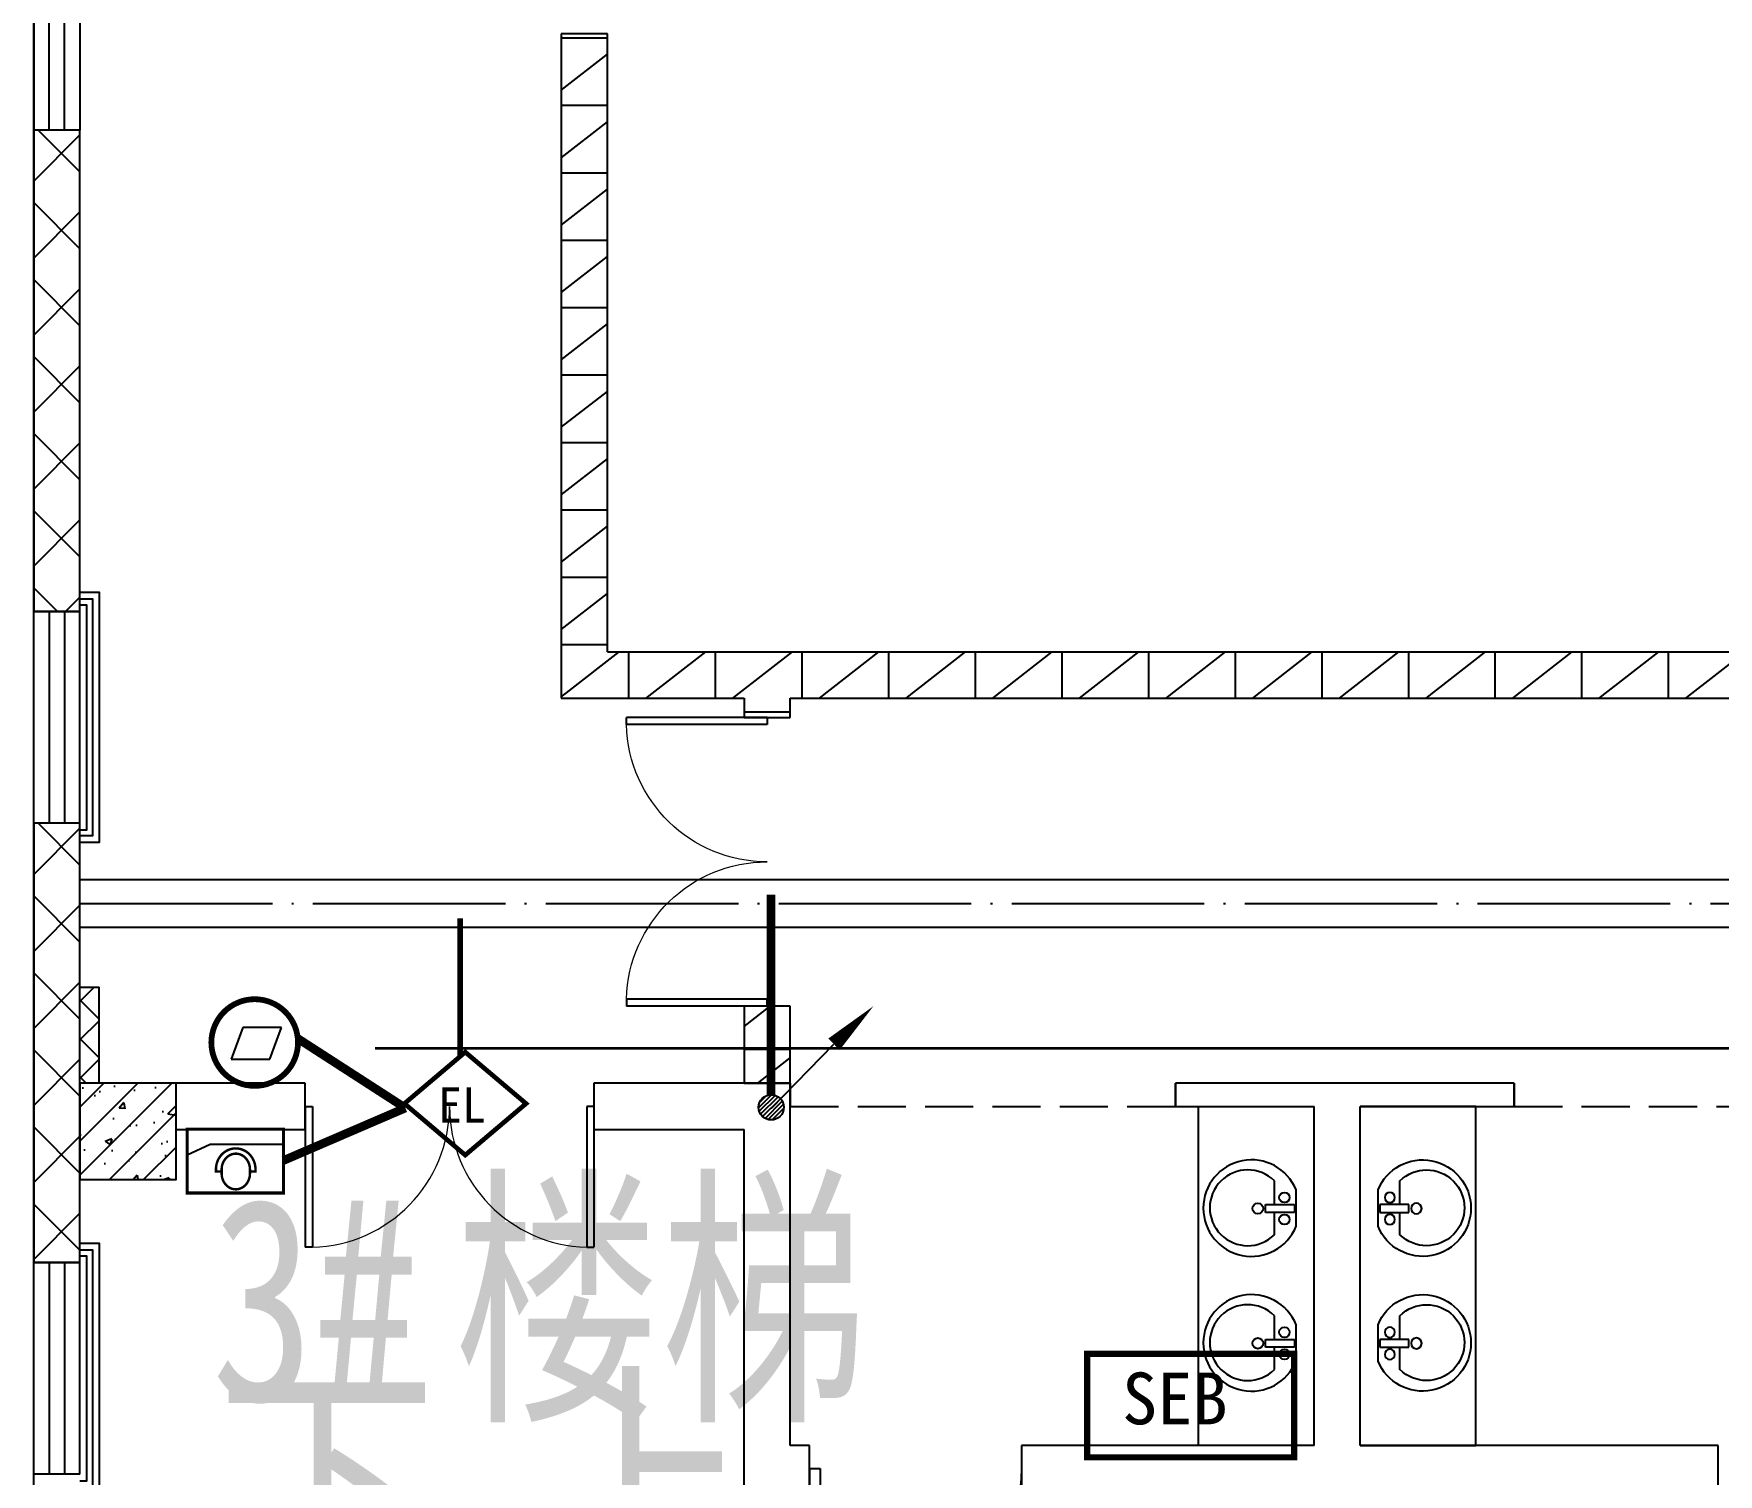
# Model space of a CAD drawing. Header units: millimetres. Extents: x -633009578 to 5705885, y -633235091 to 2571734.
# Drawn here: x 4060729 to 4069479, y 1863320 to 1870800 of the extents above; entities that cross this region are included whole.
import ezdxf
from ezdxf.enums import TextEntityAlignment as Align

# ---------------------------------------------------------------- set-up
doc = ezdxf.new("R2010")
doc.units = ezdxf.units.MM
doc.header["$LTSCALE"] = 1000
doc.header["$MEASUREMENT"] = 0
doc.linetypes.add('DASH', pattern=[0.35, 0.25, -0.1])
doc.linetypes.add('DOTE', pattern=[2.4200000000000004, 2, -0.2, 0.02, -0.2])
doc.layers.get('0').update_dxf_attribs({"color": 9})
for name, color, linetype in [('000000000000电气', 7, 'Continuous'), ('A-COLUM(柱)', 255, 'Continuous'), ('A-DOOR(门）', 4, 'Continuous'), ('A-F-AREA(计算)', 5, 'Continuous'), ('A-FLOR(看线)', 8, 'Continuous'), ('A-HATH(填充)', 8, 'Continuous'), ('A-LM-RAIL(栏杆)', 167, 'Continuous'), ('A-LVTY(厨卫)', 8, 'Continuous'), ('A-TEXT(房间)', 243, 'Continuous'), ('A-WALL(墙)', 255, 'Continuous'), ('A-WINDOW（窗）', 4, 'Continuous'), ('PUB_TEXT', 7, 'Continuous'), ('WALL', 9, 'Continuous'), ('电-弱电平面-箭头', 3, 'Continuous'), ('电-强电平面-线缆', 3, 'Continuous'), ('电-桥架', 4, 'Continuous'), ('设备-安防', 3, 'Continuous'), ('设备-箱柜', 3, 'Continuous')]:
    doc.layers.add(name, color=color, linetype=linetype)
doc.styles.add('_TCH', font='simhei.ttf', dxfattribs={"width": 0.75, "bigfont": 'hztxt.shx'})
doc.styles.add('_TCH_DIM', font='simhei.ttf', dxfattribs={"width": 0.8, "bigfont": 'hztxt.shx'})
doc.styles.add('_TEL_DIM', font='simhei.ttf', dxfattribs={"height": 3.5, "bigfont": 'HZTXT'})
doc.styles.add('ELEC-DIM', font='simhei.ttf')
doc.styles.add('IDQSTYLE', font='simhei.ttf', dxfattribs={"width": 0.707, "bigfont": 'hztxt.shx'})
pattern_1 = [(0, (1628470.737756166, 677977.5160347573), (0, 350), []), (37.875, (1628870.737756166, 677977.5160347573), (-169.61527734408, 218.0766567528281), []), (90, (1628870.737756166, 677977.5160347573), (-450, 2.755455298081545e-14), [])]
pattern_2 = [(45, (1628670.737756166, 677977.5160347573), (-200.0002033111466, 200.0002033111467), []), (135, (1628670.737756166, 677977.5160347573), (-200.0002033111467, -200.0002033111466), [])]

# ---------------------------------------------------------------- blocks, each defined once
blk = doc.blocks.new('$equip$00002496')
for p, q in [((-0.3257586027029902, -0.01245651182034635), (-0.3257586027029902, -0.04339440534022287)), ((-0.3257586027029902, -0.04339440534022287), (-0.2349881161644589, -0.04339440534022287)), ((-0.2349881161644589, -0.07433229886373738), (-0.2349881161644589, -0.01245651182034635)), ((0.2318991003703559, -0.04339041039929725), (0.3257586027029902, -0.04343435477494495)), ((0.2318995781242847, -0.07433229886373738), (0.2318995781242847, -0.01245651182034635)), ((0.3257586027029902, -0.01245651182034635), (0.3257586027029902, -0.04339440534022287))]:
    blk.add_line(p, q)
at = {"const_width": 0.04}
for points in [[(-0.3257586027029902, -0.01209546335303457), (-0.3254450895765331, 0.007862924336222932), (-0.3246427298145136, 0.02099261244438821), (-0.3230396698054392, 0.03683146784896962), (-0.3200834360468434, 0.05640672732988605), (-0.3158846532169264, 0.07655434396292549), (-0.3114238906564424, 0.0934556857937423), (-0.3053167008911259, 0.1125148900100612), (-0.2961030303267762, 0.1360363546918961), (-0.2870512925146613, 0.1553192011742794), (-0.2776002755272202, 0.1727327617008996), (-0.2650090074748732, 0.1928330976625148), (-0.2480697203573072, 0.2158072831662139), (-0.2307201034273021, 0.2357486963155679), (-0.2183433735772269, 0.2482254943279258), (-0.2048552286432823, 0.2604362391903123), (-0.1911825684801443, 0.2715267914645665), (-0.1736025161517318, 0.2841171126310655), (-0.1547964517085347, 0.2957489191248897), (-0.1366549688245868, 0.3053642205159122), (-0.1125469685212011, 0.3159432491156622), (-0.09099250963481609, 0.3234552737812919), (-0.07185881528130267, 0.3286887830108753), (-0.0476470465073362, 0.3334767393171205), (-0.03344249982910696, 0.3353641694484395), (-0.01254353142576292, 0.33693107711224), (0.006284847928327508, 0.3371227143543365), (0.02112160998512991, 0.3364609976488282), (0.03364834297099151, 0.3353416012541857), (0.04427512355323415, 0.3339856622114894), (0.0514455190859735, 0.3328576949279523), (0.06296124946675263, 0.3306819992103556), (0.07295717955275904, 0.3284235992541653), (0.08476642325695138, 0.3253025975027413), (0.09841386118205264, 0.3210671038432338), (0.1073930458223913, 0.3179007922954042), (0.1189192084857496, 0.3133782735822024), (0.1273616340185981, 0.309727315147029), (0.1385068310191855, 0.3044504504359793), (0.1500006543647032, 0.2984373588406015), (0.1638636618590681, 0.2903635228794883), (0.1733825990086189, 0.2842636587374727), (0.1825355213950388, 0.2779405411420157), (0.1897162082022987, 0.2726458121323958), (0.1961934307328193, 0.2676024858810706), (0.2032832070399309, 0.2617741676658625), (0.2108134823647561, 0.2552078580083617), (0.217798692494398, 0.2487452608329477), (0.228148777372553, 0.2384502620334388), (0.2384204440459143, 0.2272843058126455), (0.2434306646027835, 0.2214536424435209), (0.2496786895935657, 0.2137899235021905), (0.2547404104698217, 0.2072320931656577), (0.2611980655201478, 0.1983612801268464), (0.2680283635418164, 0.1882836692966521), (0.2770073256251635, 0.1737512327563309), (0.2837973800196778, 0.1615835285520006), (0.2918694003747078, 0.1454322725621751), (0.2969779347913573, 0.1339993972869706), (0.3002692127192859, 0.126001952077786), (0.3046930583077483, 0.1142746343793988), (0.3092767016933067, 0.1005832550908963), (0.3129390048998175, 0.08807579556378187), (0.3161395389179233, 0.07547706223704154), (0.3186645603709621, 0.06388206950578024), (0.3211643142713001, 0.0500421286051278), (0.3228813630266814, 0.03809697220276576), (0.3240568224427989, 0.02762096420337912), (0.324859512373223, 0.01811108543552109), (0.3254132453730563, 0.00858592767326627), (0.3257090797560522, -0.00049248671712121), (0.3257832243107259, -0.007853463819628814), (0.3257586027029902, -0.01597356299680541)], [(-0.3257569673587568, -0.01199135613933322), (-0.3257586027029902, -0.04339440534022287), (-0.2655665311758639, -0.04339440534022287)], [(0.2318995781242847, -0.04343435477494495), (0.3257586027029902, -0.04343435477494495), (0.3257689946476603, -0.01254634189172066)]]:
    blk.add_lwpolyline(points, dxfattribs=at)
blk.add_lwpolyline([(-0.2349881161644589, -0.04339440534022287), (-0.234988116149907, -0.07433229886373738, 0.0182959325663468), (-0.2341963414801285, -0.09596305228842539, 0.02057100331636309), (-0.2314330486115068, -0.1200309692394512, 0.01615663239953969), (-0.2279163057246478, -0.1385404972170363, 0.01693810384346652), (-0.2229987668251852, -0.1574872628661979, 0.01329564042987737), (-0.2183254288102034, -0.1718583239271538, 0.01774370437729911), (-0.2109808493987657, -0.190436463271908, 0.01810240356969195), (-0.202383055788232, -0.2083190727098554, 0.02333614132905712), (-0.1896684531238861, -0.229968408079003, 0.02044170027676835), (-0.1774249378067907, -0.2471703877454274, 0.01989766451918913), (-0.1643957158521516, -0.2626632182400499, 0.02937469172712198), (-0.1439065932936501, -0.2826519741392985, 0.02046687747088341), (-0.1288843219663249, -0.2946362194343237, 0.01994697534980988), (-0.1136344562692102, -0.3049034932155337, 0.02634036321689085), (-0.09301181325281505, -0.3161697710966109, 0.02276514568385508), (-0.07478138820442837, -0.3239164370424987, 0.02206410967143575), (-0.05684026748349424, -0.3297063967147551, 0.0175610551311905), (-0.04245622256712522, -0.3331187941075768, 0.01884926235006773), (-0.02688140393001959, -0.3356341081016581, 0.02667427645081797), (-0.004813117921003141, -0.3371611547772773, 0.02406458763464014), (0.01513338900986128, -0.3365152710211987, 0.01749181383793592), (0.02959480640129186, -0.334837958071148, 0.02217984979833747), (0.04783707972092088, -0.3312386844263528, 0.01670575936897621), (0.06151090867933817, -0.3274165873117454, 0.0217722080425489), (0.0790706878178753, -0.3210165422860882, 0.03374751034879078), (0.1057169104751665, -0.3077975864252949, 0.02730692637543976), (0.1266723583685234, -0.2939906737810816, 0.03748691983271558), (0.1535541368793929, -0.2707855348744488, 0.02366876899911156), (0.1697097239521099, -0.2529639476961165, 0.02463610663642848), (0.1846068157610716, -0.2329478090214252, 0.02205649491069121), (0.1970839504210744, -0.2124338016146794, 0.01935462041009298), (0.206340296252165, -0.1939205355338345, 0.01688452340010287), (0.2137288127123611, -0.1760053912075819, 0.01966230157732925), (0.2205645790236304, -0.1552443572727498, 0.01731440631145223), (0.2255364213342546, -0.135285412416124, 0.01765737348860424), (0.2290203964221291, -0.1154880664689699, 0.01633418443731503), (0.2311199677496916, -0.09579652929824078, 0.01862757118903319), (0.2318995781388367, -0.07433229886373738, -0.000472708372486724), (0.2318995781242847, -0.05279222321769339, 0.0004727079955161621), (0.2318995781242847, -0.03244852855277713, -0.0004727079955161849), (0.2318995781242847, -0.01245341187313898, 0.0193493677842396), (0.2310570476547582, 0.009855565578618553, 0.01770133877692018), (0.2286674682109151, 0.03113219686929369, 0.0176091688965659), (0.2250366548687452, 0.05081065330523415, 0.01973381331635689), (0.2191032464616001, 0.07337515754625201, 0.01545712335130221), (0.2136441482725786, 0.08944355720814201, 0.01638136793352114), (0.2064366456615971, 0.1069191381830024, 0.01889577194154605), (0.1974724603933282, 0.124934014853352, 0.01460926708694749), (0.1893017992697423, 0.1389198372235114, 0.01834707667655943), (0.1788048267626436, 0.154441256672726, 0.01802701254956099), (0.1670945117075462, 0.16930223901727, 0.01918510430489061), (0.1545159021334257, 0.1830286705735489, 0.02609018841368346), (0.1355203122220701, 0.2003201775660273, 0.02726780140366601), (0.1154953059740365, 0.2149753960547969, 0.02826022181265756), (0.09302354548708536, 0.2278643579738855, 0.01768013504660025), (0.07947741153475363, 0.2340587330181734, 0.02983831462154809), (0.05467275061528198, 0.242662508819194, 0.03688840652984774), (0.02498369276872836, 0.248695417874842, 0.03132680170442304), (-0.00154426900553517, 0.2503981151239714, 0.02152297382195137), (-0.01876981760142371, 0.249681544064515, 0.02781603352576516), (-0.04232023857184686, 0.2463571927401063, 0.02781924796867374), (-0.06450405267241877, 0.2406578850968799, 0.01792787672923883), (-0.07963114288577344, 0.2352566086992738, 0.0262865457487697), (-0.09992356615839526, 0.2259165745053906, 0.02119287732084118), (-0.11706115740526, 0.2159602789688506, 0.0171568808815843), (-0.1294802093179896, 0.207409261194698, 0.02416187819285423), (-0.1477007803769084, 0.1925049077508447, 0.02878934091920857), (-0.167043774476042, 0.1729245897222427, 0.01847703741819992), (-0.1794630369258812, 0.1577163090223621, 0.0213830109619632), (-0.1916570924367988, 0.1400851354956103, 0.01760758065260107), (-0.2016330892802216, 0.1229453873020248, 0.01681983214104903), (-0.2093724703590851, 0.1072558663363452, 0.01906551868470904), (-0.2177670299279271, 0.08662868678948143, 0.01663457793315364), (-0.2233549865341047, 0.06948587926308392, 0.01199850358657596), (-0.227126173209399, 0.05518552293506218, 0.01921348092443342), (-0.2312853431794792, 0.03417440378689207, 0.0129120010522256), (-0.2334025729942368, 0.01812716938002268, 0.01673519548586339), (-0.2347496548027266, -0.0005786718757008202, 0.009174826161293947), (-0.2349881161644589, -0.01245651182034635, 0.0008621608417457901), (-0.2349881161644589, -0.04339440534022287), (-0.2961449461872689, -0.04339440534022287, 56.79143426085979)], format="xyb", dxfattribs=at)
for centre, major_axis, ratio, start_param, end_param in [((0, -0.007853463819628814), (-5.946726671962764e-16, 0.3450403896201966), 0.944188663444044, 4.700094459124145, 7.866276155235024), ((-0.00154426900553517, -0.01245651181670837), (0, 0.2628546269403538), 0.8881100928804517, 4.71238898038469, 7.853981633974483), ((-0.00154426900553517, -0.07433229886373738), (0, -0.2628546269403538), 0.8881100928804517, 4.71238898038469, 7.853981633974483)]:
    blk.add_ellipse(centre, major_axis=major_axis, ratio=ratio, start_param=start_param, end_param=end_param)
for p in [(0, 0.3371869258007791), (-0.3257586027029902, -0.04339440534022287), (0.3256694684678223, -0.04536965262741433), (0, -0.3371811744327715)]:
    blk.add_point(p)
at = {"color": 7, "style": '_TEL_DIM', "flags": 1}
blk.add_attdef('A', text='', height=2e-05, dxfattribs=at).set_placement((0, 0), align=Align.MIDDLE_CENTER)
blk = doc.blocks.new('$equip$00002617')
for p, q in [((0.6250151190488396, 0.4150200000058248), (-0.6249848809511604, 0.4150200000058248)), ((-0.6249848809511604, 0.4150200000058248), (-0.6249848809511604, -0.4149799999959214)), ((0.6250151190488396, -0.4149799999959214), (0.6250151190488396, 0.4150200000058248)), ((-0.6249848809511604, 0.2150200000050972), (0.3250151190459292, 0.2150200000050972)), ((0.3250151190459292, 0.2150200000050972), (0.6250151190488396, 0.07502000000567932)), ((-0.6249848809511604, -0.4149799999959214), (0.6250151190488396, -0.4149799999959214))]:
    blk.add_line(p, q)
at = {"linetype": 'Continuous', "const_width": 0.04}
blk.add_lwpolyline([(-0.6249848809511604, 0.4150200000058248), (0.6250151190488396, 0.4150200000058248), (0.6250151190488396, -0.4149799999959214), (-0.6249848809511604, -0.4149799999959214)], close=True, dxfattribs=at)
at = {"color": 1}
for p in [(1.51190488395514e-05, 0.4150200000058248), (-0.6249848809511604, 2.000000495172571e-05), (0.6250151190488396, 2.000000495172571e-05), (0.01750438004455646, -0.4149799999959214)]:
    blk.add_point(p, dxfattribs=at)
at = {"color": 7, "style": '_TEL_DIM', "flags": 1}
blk.add_attdef('A', text='', height=2.5e-05, dxfattribs=at).set_placement((0, 0), align=Align.MIDDLE_CENTER)
blk = doc.blocks.new('A$C40EF29F0')
for name, p, xscale, yscale, zscale in [('$equip$00002617', (257.9972608285025, 173.994528161973), 400, 400, 400), ('$equip$00002496', (256.1213830718771, 133.3334205766732), 315, 315, 315)]:
    blk.add_blockref(name, p, dxfattribs=dict(xscale=xscale, yscale=yscale, zscale=zscale))
blk = doc.blocks.new('$equip$00002620')
for p, q in [((-0.1058179566880426, 0.1152844922435179), (-0.1858179566897888, -0.1047155077576463)), ((0.1624100250937772, 0.1152844922435179), (-0.1058179566880426, 0.1152844922435179)), ((0.08241002509203099, -0.1047155077576463), (0.1624100250937772, 0.1152844922435179)), ((-0.1858179566897888, -0.1047155077576463), (0.08241002509203099, -0.1047155077576463))]:
    blk.add_line(p, q)
at = {"const_width": 0.04}
blk.add_lwpolyline([(-0.2999925000021904, 9.999999747378752e-06, 1), (0.3000075000036304, 9.999999747378752e-06, 0.9999999999999999), (-0.2999925000021904, 9.999999747378752e-06, 1)], format="xyb", dxfattribs=at)
blk.add_circle((7.500000720028765e-06, 9.999999747378752e-06), 0.3000000000001062)
at = {"color": 1}
for p in [(7.500000720028765e-06, 0.3000099999990198), (-0.2999924999985524, 9.999999747378752e-06), (0.3000075000036304, 9.999999747378752e-06), (7.500000720028765e-06, -0.299989999999525)]:
    blk.add_point(p, dxfattribs=at)
at = {"color": 7, "style": '_TEL_DIM', "flags": 1}
blk.add_attdef('A', text='', height=2.5e-05, dxfattribs=at).set_placement((0, 0), align=Align.MIDDLE_CENTER)
blk = doc.blocks.new('$equip$00002474')
for p, q in [((-0.519992380955955, 1.000000338535756e-05), (7.619048119522631e-06, 0.4400100000020757)), ((7.619048119522631e-06, 0.4400100000020757), (0.5200076190521941, 1.000000338535756e-05)), ((7.619048119522631e-06, -0.4399899999989429), (-0.519992380955955, 1.000000338535756e-05)), ((0.5200076190521941, 1.000000338535756e-05), (7.619048119522631e-06, -0.4399899999989429))]:
    blk.add_line(p, q)
at = {"const_width": 0.04}
blk.add_lwpolyline([(7.619048119522631e-06, 0.4400100000020757), (-0.519992380955955, 1.000000338535756e-05), (7.619048119522631e-06, -0.4399899999989429), (0.5200076190521941, 1.000000338535756e-05), (7.619048119522631e-06, 0.4400100000020757), (-0.519992380955955, 1.000000338535756e-05)], dxfattribs=at)
for p in [(7.619048119522631e-06, 0.4400100000020757), (-0.519992380955955, 1.000000338535756e-05), (0.5200076190521941, 1.000000338535756e-05), (7.619048119522631e-06, -0.4399899999989429)]:
    blk.add_point(p)
at = {"color": 7, "style": '_TEL_DIM'}
blk.add_attdef('$TEXT$', text='', height=0.3, dxfattribs=at).set_placement((0.02805548798642121, 0.01213281898526475), align=Align.MIDDLE_CENTER)
at = {"color": 7, "style": '_TEL_DIM', "flags": 1}
blk.add_attdef('A', text='', height=2e-05, dxfattribs=at).set_placement((0, 0), align=Align.MIDDLE_CENTER)
blk = doc.blocks.new('*X130')
at = {"color": 0, "linetype": 'Continuous'}
for p, q in [((192.587376364835, 446.7215535232801), (193.8713933576327, 448.0055705160779)), ((192.6509968705344, 446.3609099602676), (194.2320369206452, 447.9419500103785)), ((192.6864539319484, 447.2448951591055), (193.3480517218074, 447.9064929489645)), ((192.7889704286661, 446.0746194496875), (194.5183274312254, 447.8039764522467)), ((192.9823694457329, 445.8437543980423), (194.7491924828706, 447.61057743518)), ((193.2275231399996, 445.664644023597), (194.9283028573159, 447.3654237409133)), ((193.5311577474, 445.5440145622856), (195.0489323186273, 447.0617891335129)), ((193.9202347052458, 445.5088274514194), (195.0841194294935, 446.6727121756671)), ((194.6075199946775, 445.7718486721392), (194.8210982087737, 445.9854268862354))]:
    blk.add_line(p, q, dxfattribs=at)
blk = doc.blocks.new('HC001441')
at = {"color": 0, "linetype": 'Continuous'}
blk.add_line((0, -0.05776119327242668), (3.105492900474815, 3.117216328523909), dxfattribs=at)
blk.add_lwpolyline([(3.105492900474815, 3.117216328523909, 0.8, 0, 0), (5.057392361378561, 5.003787405167827, 0, 0, 0)], format="xyseb", dxfattribs=at)
blk.add_circle((0, 0), 0.625, dxfattribs=at)
at = {"color": 0, "linetype": 'Continuous', "xscale": 0.5, "yscale": 0.5, "zscale": 0.5}
blk.add_blockref('*X130', (-96.91845018383279, -223.3780232566237), dxfattribs=at)
at = {"color": 0, "style": 'IDQSTYLE', "width": 0.7}
blk.add_attdef('PSFHATT', (7.057392361378561, -0.62500001), '', height=2.5, dxfattribs=at)
blk = doc.blocks.new('HC001524')
at = {"color": 0, "linetype": 'Continuous', "const_width": 0.3}
blk.add_lwpolyline([(5, 2.5), (-5, 2.5), (-5, -2.5), (5, -2.5)], close=True, dxfattribs=at)
at = {"color": 0, "style": 'IDQSTYLE', "width": 0.7}
for tag, p in [('AF', (-1.5, -1.25)), ('PSFHATT', (7, -2.5))]:
    blk.add_attdef(tag, p, '', height=2.5, dxfattribs=at)
blk = doc.blocks.new('$plan$00001628')
for p, q in [((-20.3236661099927, -1.818989403545856e-12), (20.3236661099927, 0)), ((20.3236661099927, 0), (20.3236661099927, -150.0481350782702)), ((-20.3236661099927, -150.0481350782702), (-20.3236661099927, -1.818989403545856e-12)), ((-23.39245275389476, -103.9428290335418), (-143.6423603250569, -103.9428290335418)), ((20.3236661099927, -150.0481350782702), (-20.3236661099927, -150.0481350782702)), ((136.0209855338053, -103.9428290335418), (23.52693074955823, -103.9428290335418))]:
    blk.add_line(p, q)
blk.add_lwpolyline([(-96.62842091566199, 9.318928566552131, 5.110403953654916), (92.21216199610717, 9.318928566550312)], format="xyb", close=True)
for centre, radius in [((-57.16031093435413, -51.98476159802703), 26.67481176936781), ((57.16031093435413, -51.98476159802703), 26.67481176936781), ((0, -190.1098522697775), 27.77136210564822)]:
    blk.add_circle(centre, radius)
blk.add_arc((-3.810687395625791, -242.5466148261803), 196.885515440561, 135.2526700260475, 44.74732997395247)
blk = doc.blocks.new('$DorLib2D$00000002')
for p, q in [((-0.5, -5.684341886080802e-17), (-0.5000000000000007, 0.4875)), ((-0.4750000000000007, 0.4875), (-0.5000000000000007, 0.4875)), ((-0.475, -2.842170943040401e-17), (-0.4750000000000007, 0.4875)), ((0.475, -2.842170943040401e-17), (0.4750000000000007, 0.4875)), ((0.4750000000000007, 0.4875), (0.5000000000000007, 0.4875)), ((0.5, -5.684341886080802e-17), (0.5000000000000007, 0.4875)), ((-0.5, -5.684341886080802e-17), (-0.475, -2.842170943040401e-17)), ((0.5, -5.684341886080802e-17), (0.475, -2.842170943040401e-17))]:
    blk.add_line(p, q)
at = {"lineweight": 13}
for centre, start, end in [((-0.4875, -4.263256414560601e-17), 0, 88.53071641864632), ((0.4875, -4.263256414560601e-17), 91.4692835813537, 180)]:
    blk.add_arc(centre, 0.4875, start, end, dxfattribs=at)
blk = doc.blocks.new('$DorLib2D$00000001')
for p, q in [((0.45, 0.9750000000000001), (0.5000000000000002, 0.9750000000000001)), ((0.45, 0), (0.45, 0.9750000000000001)), ((0.5, 0), (0.5, 0.9750000000000001)), ((0.5, 0), (0.45, 0))]:
    blk.add_line(p, q)
at = {"lineweight": 13}
blk.add_arc((0.475, 0), 0.975, 91.4692835813538, 180, dxfattribs=at)
blk = doc.blocks.new('$TCHSYS$WIN2D')
for p, q in [((-0.5, 0.5), (0.5, 0.5)), ((-0.5, 0.5), (-0.4999999999999999, -0.5)), ((0.5, 0.5), (0.4999999999999998, -0.5)), ((0.5, 0.1666666666666666), (-0.5, 0.1666666666666666)), ((0.5, -0.1666666666666667), (-0.5, -0.1666666666666667)), ((-0.4999999999999999, -0.5), (0.5, -0.5))]:
    blk.add_line(p, q)
blk = doc.blocks.new('_FZH')
h = blk.add_hatch()
h.set_pattern_fill('钢筋混凝土', color=256, scale=0.1, style=0)
h.set_pattern_definition([(45, (0, 0), (-0.1767766952966369, 0.1767766952966369), []), (50, (0, 0), (0.7172601826007535, -0.06275213498259512), [0.07500000000000001, -0.8250000000000001]), (355, (0, 0), (-0.138751333613, 0.7521921337000119), [0.06, -0.66]), (100.4514, (0.05977168000000001, -0.00522934), (0.5785093817140216, 0.6894395420609536), [0.06374019, -0.701142112]), (46.1842, (0, 0.2), (1.067241048625645, -0.1655190143290181), [0.1125, -1.2375]), (96.6356, (0.088936745, 0.186206693), (0.9346627055487033, 0.9741178709004418), [0.095610288, -1.051713]), (351.1842, (0, 0.2), (0.9346619451336272, 0.9741186009253247), [0.09000000000000001, -0.9900000000000001]), (21, (0.1, 0.15), (0.5969070521184617, -0.4026188906653388), [0.07500000000000001, -0.8250000000000001]), (326, (0.1, 0.15), (0.2433153319215824, 0.7251500450468529), [0.06, -0.66]), (71.4514, (0.149742233, 0.116448394), (0.84022262858149, 0.3225304967099524), [0.06374019, -0.701142112]), (37.50000000000001, (0, 0), (0.01215985531729062, 0.3328938538313115), [0, -0.652, 0, -0.67, 0, -0.6625000000000001]), (7.499999999999999, (0, 0), (0.2630695374421486, 0.3944117118823603), [0, -0.382, 0, -0.637, 0, -0.2525]), (-32.5, (-0.223, 0), (0.533822436172409, -0.02255487173437976), [0, -0.25, 0, -0.78, 0, -1.035]), (-42.5, (-0.323, 0), (0.5831861693423862, 0.1001049823323177), [0, -0.325, 0, -0.518, 0, -0.735])])
h.paths.add_polyline_path([(-0.5, -0.5), (0.5, -0.5), (0.5, 0.5), (-0.5, 0.5)])
blk.add_lwpolyline([(-0.5, -0.5), (0.5, -0.5), (0.5, 0.5), (-0.5, 0.5)], close=True)

msp = doc.modelspace()

# ---------------------------------------------------------------- hatches: boundary and pattern name
at = {"layer": 'A-HATH(填充)'}
h = msp.add_hatch(dxfattribs=at)
h.set_pattern_fill('空心砖', color=256, scale=100, style=0)
h.set_pattern_definition(pattern_1)
h.paths.add_polyline_path([(4063709.25659192, 1867589.596922116), (4063709.256591956, 1870799.596922107), (4063469.256591915, 1870799.596922107), (4063469.25659192, 1867349.596922118)])
h = msp.add_hatch(dxfattribs=at)
h.set_pattern_fill('多孔材料', color=256, scale=100, style=0)
h.set_pattern_definition(pattern_2)
h.paths.add_polyline_path([(4060729.25659187, 1870299.596922615), (4060729.256591869, 1867799.596923633), (4060969.256591874, 1867799.596923633), (4060969.256591874, 1870299.596922615)])
h = msp.add_hatch(dxfattribs=at)
h.set_pattern_fill('空心砖', color=256, scale=100, style=0)
h.set_pattern_definition(pattern_1)
h.paths.add_polyline_path([(4063709.25659192, 1867589.596922116), (4063469.25659192, 1867349.596922118), (4064419.256591752, 1867349.596922118), (4064539.256591852, 1867429.596922322), (4064539.256591891, 1867589.596922424)])
h = msp.add_hatch(dxfattribs=at)
h.set_pattern_fill('空心砖', color=256, scale=100, style=0)
h.set_pattern_definition(pattern_1)
h.paths.add_polyline_path([(4064539.256591852, 1867429.596922322), (4064659.25659191, 1867349.596922423), (4084069.256591875, 1867349.596922424), (4084069.256591883, 1867509.596922433), (4083949.256591886, 1867589.596922423), (4064539.256591891, 1867589.596922424)])
h = msp.add_hatch(dxfattribs=at)
h.set_pattern_fill('空心砖', color=256, scale=100, style=0)
h.set_pattern_definition(pattern_1)
h.paths.add_polyline_path([(4064419.256591752, 1867349.596922118), (4064419.256591911, 1867249.596922107), (4064659.256591793, 1867249.596922107), (4064659.25659191, 1867349.596922423), (4064539.256591852, 1867429.596922322)])
h = msp.add_hatch(dxfattribs=at)
h.set_pattern_fill('多孔材料', color=256, scale=100, style=0)
h.set_pattern_definition(pattern_2)
h.paths.add_polyline_path([(4060729.256591869, 1866699.596923633), (4060729.256591869, 1864419.59692465), (4060969.256591874, 1864419.59692465), (4060969.256591874, 1866699.596923633)])
h = msp.add_hatch(dxfattribs=at)
h.set_pattern_fill('多孔材料', color=256, scale=50, style=0)
h.set_pattern_definition([(45, (1628570.737756166, 677977.5160347573), (-100.0001016555733, 100.0001016555733), []), (135, (1628570.737756166, 677977.5160347573), (-100.0001016555733, -100.0001016555733), [])])
h.paths.add_polyline_path([(4061069.256591873, 1865349.59692243), (4061069.256591876, 1865849.596922424), (4060969.256591876, 1865849.596922425), (4060969.256591873, 1865349.59692243)])
h = msp.add_hatch(dxfattribs=at)
h.set_pattern_fill('空心砖', color=256, scale=100, style=0)
h.set_pattern_definition(pattern_1)
h.paths.add_polyline_path([(4064659.256591891, 1865349.596923823), (4064659.256591778, 1865749.596922107), (4064419.256592016, 1865749.596922107), (4064419.256591891, 1865349.596923823)])

# ---------------------------------------------------------------- linework, layer by layer
at = {"layer": '000000000000电气', "color": 2, "lineweight": 35}
msp.add_line((4100275.940698322, 1865530.046226885), (4062503.250811218, 1865530.046226885), dxfattribs=at)
at = {"layer": 'A-F-AREA(计算)'}
msp.add_lwpolyline([(4060729.234130392, 1991839.59697076), (4195009.234130392, 1991839.59697076), (4195009.234130392, 1855759.59697076), (4060729.234130392, 1855759.59697076)], close=True, dxfattribs=at)
at = {"layer": 'A-FLOR(看线)'}
for points in [[(4060969.256591875, 1867899.596928556), (4061069.256591875, 1867899.596928556), (4061069.256591875, 1866599.596928518), (4060969.256591894, 1866599.596928518)], [(4060969.256591875, 1864519.596929319), (4061069.256591875, 1864519.596929319), (4061069.256591875, 1863219.596929281), (4060969.256591894, 1863219.596929281)]]:
    msp.add_lwpolyline(points, dxfattribs=at)
at = {"layer": 'A-LM-RAIL(栏杆)'}
for points in [[(4060969.256591875, 1867864.596928556), (4061034.256591875, 1867864.596928556), (4061034.256591875, 1866634.596928518), (4060969.256591894, 1866634.596928518)], [(4060969.256591875, 1867834.596928556), (4061004.256591875, 1867834.596928556), (4061004.256591875, 1866664.596928518), (4060969.256591894, 1866664.596928518)], [(4060969.256591875, 1864484.596929319), (4061034.256591875, 1864484.596929319), (4061034.256591875, 1863254.596929281), (4060969.256591894, 1863254.596929281)], [(4060969.256591875, 1864454.596929319), (4061004.256591875, 1864454.596929319), (4061004.256591875, 1863284.596929281), (4060969.256591894, 1863284.596929281)]]:
    msp.add_lwpolyline(points, dxfattribs=at)
at = {"layer": 'A-LVTY(厨卫)'}
for points in [[(4067379.256592419, 1863469.596922537), (4066779.256592403, 1863469.596922537), (4066779.256592503, 1865229.596922425), (4067379.256592518, 1865229.596922425)], [(4067619.256592655, 1863469.596922537), (4068219.25659267, 1863469.596922537), (4068219.25659257, 1865229.596922425), (4067619.256592555, 1865229.596922425)]]:
    msp.add_lwpolyline(points, dxfattribs=at)
at = {"layer": 'A-WALL(墙)'}
for p, q in [((4063709.256591956, 1870799.596922107), (4063469.256591915, 1870799.596922107)), ((4063469.256591915, 1870799.596922107), (4063469.25659192, 1867349.596922118)), ((4063709.25659192, 1867589.596922116), (4063709.256591956, 1870799.596922107)), ((4063709.25659192, 1867589.596922116), (4064539.256591891, 1867589.596922424)), ((4064539.256591891, 1867589.596922424), (4083949.256591886, 1867589.596922423)), ((4063469.25659192, 1867349.596922118), (4064419.256591752, 1867349.596922118)), ((4064419.256591752, 1867349.596922118), (4064419.256591911, 1867249.596922107)), ((4064659.256591793, 1867249.596922107), (4064659.25659191, 1867349.596922423)), ((4064659.25659191, 1867349.596922423), (4084069.256591875, 1867349.596922424)), ((4064419.256591911, 1867249.596922107), (4064659.256591793, 1867249.596922107)), ((4060969.256591873, 1865349.59692243), (4060969.256591876, 1865849.596922425)), ((4060969.256591876, 1865849.596922425), (4061069.256591876, 1865849.596922424)), ((4061069.256591873, 1865349.59692243), (4061069.256591876, 1865849.596922424)), ((4064659.256591778, 1865749.596922107), (4064419.256592016, 1865749.596922107)), ((4064419.256592016, 1865749.596922107), (4064419.256591891, 1865349.596923823)), ((4064659.256591891, 1865349.596923823), (4064659.256591778, 1865749.596922107)), ((4062139.256591615, 1865349.59692237), (4061469.256592103, 1865349.596922442)), ((4062139.256591615, 1865109.596922472), (4062139.256591615, 1865349.59692237)), ((4064539.256591891, 1865349.596922424), (4063639.256591615, 1865349.59692237)), ((4063639.256591615, 1865349.59692237), (4063639.256591615, 1865109.596922447)), ((4064419.256591891, 1865349.596923823), (4064659.256591891, 1865349.596923823)), ((4064659.256590597, 1865349.59692243), (4064539.256591891, 1865349.596922424)), ((4064659.256591769, 1865229.596922456), (4064659.256590597, 1865349.59692243)), ((4067499.256592536, 1865349.596922424), (4066659.256590598, 1865349.59692243)), ((4066659.256590598, 1865349.59692243), (4066659.256590598, 1865229.596922443)), ((4068419.256592632, 1865349.596922469), (4067499.256592536, 1865349.596922424)), ((4068419.256592632, 1865229.596922521), (4068419.256592632, 1865349.596922469)), ((4064659.256591769, 1863469.596922175), (4064659.256591769, 1865229.596922456)), ((4066659.256590598, 1865229.596922443), (4067379.256592646, 1865229.596922456)), ((4067379.256592646, 1863469.596922175), (4067379.256592646, 1865229.596922456)), ((4067619.256592637, 1865229.596922443), (4068419.256592632, 1865229.596922521)), ((4067619.256592637, 1863469.596922203), (4067619.256592637, 1865229.596922443)), ((4061469.256592103, 1865109.596922531), (4062139.256591615, 1865109.596922472)), ((4063639.256591615, 1865109.596922447), (4064419.256591796, 1865109.59692237)), ((4064419.256591891, 1863349.59692221), (4064419.256591796, 1865109.59692237)), ((4064759.256592632, 1863469.596922113), (4064659.256591769, 1863469.596922175)), ((4064759.256592632, 1863229.596922365), (4064759.256592632, 1863469.596922113)), ((4067379.256592646, 1863469.596922175), (4065859.256592124, 1863469.596922113)), ((4065859.256592124, 1863469.596922113), (4065859.256592124, 1863229.596922365)), ((4069479.256591615, 1863469.596922207), (4067619.256592637, 1863469.596922203)), ((4069479.256591615, 1863229.596922038), (4069479.256591615, 1863469.596922207)), ((4064419.256591891, 1855999.596922424), (4064419.256591891, 1863349.59692221))]:
    msp.add_line(p, q, dxfattribs=at)
at = {"layer": 'A-WINDOW（窗）', "linetype": 'DASH'}
for p, q in [((4064659.256591057, 1865349.596922424), (4064659.256591057, 1865229.596922424)), ((4066659.256591057, 1865229.596922424), (4066659.256591057, 1865349.596922424)), ((4068419.256591892, 1865349.596922424), (4068419.256591892, 1865229.596922424)), ((4064659.256591057, 1865229.596922424, 800), (4066659.256591057, 1865229.596922424, 800)), ((4068419.256591892, 1865229.596922424, 800), (4070419.256591892, 1865229.596922424, 800))]:
    msp.add_line(p, q, dxfattribs=at)
at = {"layer": 'WALL'}
for p, q in [((4060729.25659187, 1870299.596922615), (4060729.256591869, 1867799.596923633)), ((4060969.256591874, 1870299.596922615), (4060729.25659187, 1870299.596922615)), ((4060969.256591874, 1867799.596923633), (4060969.256591874, 1870299.596922615)), ((4060729.256591869, 1867799.596923633), (4060969.256591874, 1867799.596923633)), ((4060729.256591869, 1866699.596923633), (4060729.256591869, 1864419.59692465)), ((4060969.256591874, 1866699.596923633), (4060729.256591869, 1866699.596923633)), ((4060969.256591874, 1864419.59692465), (4060969.256591874, 1866699.596923633)), ((4060729.256591869, 1864419.59692465), (4060969.256591874, 1864419.59692465))]:
    msp.add_line(p, q, dxfattribs=at)
at = {"layer": '电-强电平面-线缆', "color": 1, "linetype": 'Continuous'}
for points, const_width in [([(4064558.081657039, 1865290.596956238), (4064558.081657039, 1866328.5)], 45), ([(4062944.691788297, 1865489.636977468), (4062944.691788297, 1866207)], 30), ([(4062659.713893599, 1865221.512147839), (4062100.994894569, 1865582.219567243)], 45), ([(4062659.713893599, 1865221.512147839), (4062026.674560061, 1864948.986075953)], 45)]:
    msp.add_lwpolyline(points, dxfattribs=dict(at, const_width=const_width))
at = {"layer": '电-桥架', "color": 5, "linetype": 'DOTE', "ltscale": 0.5}
msp.add_line((4060969.256591898, 1866283.413784905), (4090416.726145992, 1866283.413784905), dxfattribs=at)
at = {"layer": '电-桥架', "ltscale": 0.5}
msp.add_lwpolyline([(4090416.726145993, 1866158.413784905), (4060969.256591899, 1866158.413784905), (4060969.256591898, 1866408.413784905), (4090416.726145992, 1866408.413784905)], dxfattribs=at)

# ---------------------------------------------------------------- block references
at = {"layer": 'A-COLUM(柱)', "xscale": 500, "yscale": 500, "zscale": 500}
msp.add_blockref('_FZH', (4061219.256591891, 1865099.596922424), dxfattribs=at)
at = {"layer": 'A-DOOR(门）', "extrusion": (0, 0, -1)}
for name, p, xscale, yscale, zscale, rotation in [('$DorLib2D$00000002', (-4064539.256591891, 1866499.596922321), 1500, 1500, 1500, 270), ('$DorLib2D$00000002', (-4062889.256591891, 1865229.596922424), -1500, 1500, 1500, 180), ('$DorLib2D$00000001', (-4065309.256592536, 1863349.596922211), -1100, 1100, 1100, 180)]:
    msp.add_blockref(name, p, dxfattribs=dict(at, xscale=xscale, yscale=yscale, zscale=zscale, rotation=rotation))
at = {"layer": 'A-LVTY(厨卫)', "rotation": 270}
for p in [(4067277.468392048, 1864699.59692397), (4067277.468392048, 1863999.59692397)]:
    msp.add_blockref('$plan$00001628', p, dxfattribs=at)
at = {"layer": 'A-LVTY(厨卫)', "xscale": -1, "rotation": 89.99999999999999}
for p in [(4067721.044792244, 1864699.59692397), (4067721.044792244, 1863999.59692397)]:
    msp.add_blockref('$plan$00001628', p, dxfattribs=at)
at = {"layer": 'A-WINDOW（窗）', "xscale": 52000, "yscale": 240, "zscale": 52000, "rotation": 270}
msp.add_blockref('$TCHSYS$WIN2D', (4060849.256591875, 1896299.596922374), dxfattribs=at)
at = {"layer": 'A-WINDOW（窗）', "extrusion": (0, 0, -1), "xscale": 1100, "yscale": 240, "zscale": 1100, "rotation": 90.00000000000001}
for p in [(-4060849.256591875, 1867249.596924011), (-4060849.256591875, 1863869.59692475)]:
    msp.add_blockref('$TCHSYS$WIN2D', p, dxfattribs=at)
at = {"layer": '电-弱电平面-箭头', "color": 4, "xscale": 105, "yscale": 105, "zscale": 105}
msp.add_blockref('HC001441', (4064559.999999911, 1865225.000000626), dxfattribs=at)
at = {"layer": '设备-安防', "xscale": 750, "yscale": 750, "zscale": 750, "rotation": 180}
msp.add_blockref('$equip$00002620', (4061876.966313244, 1865561.402216803), dxfattribs=at)
at = {"layer": '设备-安防'}
ref = msp.add_blockref('$equip$00002474', (4062970.757543021, 1865244.394774598), dxfattribs=dict(at, xscale=607.5, yscale=607.5, zscale=607.5, rotation=180))
ref.add_attrib('$TEXT$', 'EL', dxfattribs={"layer": '0', "color": 7, "height": 182.25, "style": '_TEL_DIM'}).set_placement((4062953.71383422, 1865237.024087113), align=Align.MIDDLE_CENTER)
at = {"layer": '设备-安防', "xscale": -1}
msp.add_blockref('A$C40EF29F0', (4062034.677868509, 1864772.197255815), dxfattribs=at)
at = {"layer": '设备-箱柜'}
ref = msp.add_blockref('HC001524', (4066739.142425789, 1863676.619638839), dxfattribs=dict(at, xscale=-107.52, yscale=107.52, zscale=107.52, rotation=180))
ref.add_attrib('AF', 'SEB', (4066382.330277742, 1863579.106580266), dxfattribs={"layer": '0', "color": 0, "height": 268.8, "style": 'ELEC-DIM'})

# ---------------------------------------------------------------- texts
at = {"layer": 'A-TEXT(房间)', "style": '_TCH', "width": 0.75}
for s, p in [('楼梯', (4062912.14410246, 1863703.116725123)), ('3#', (4061652.14410246, 1863703.116725123))]:
    msp.add_text(s, height=1050, dxfattribs=at).set_placement(p)
at = {"layer": 'PUB_TEXT', "style": '_TCH_DIM', "width": 0.8}
for s, p in [('上', (4063295.555804498, 1862699.596922479)), ('下', (4061678.62667064, 1862699.596922479))]:
    msp.add_text(s, height=1050, dxfattribs=at).set_placement(p)

doc.saveas('drawing.dxf')
